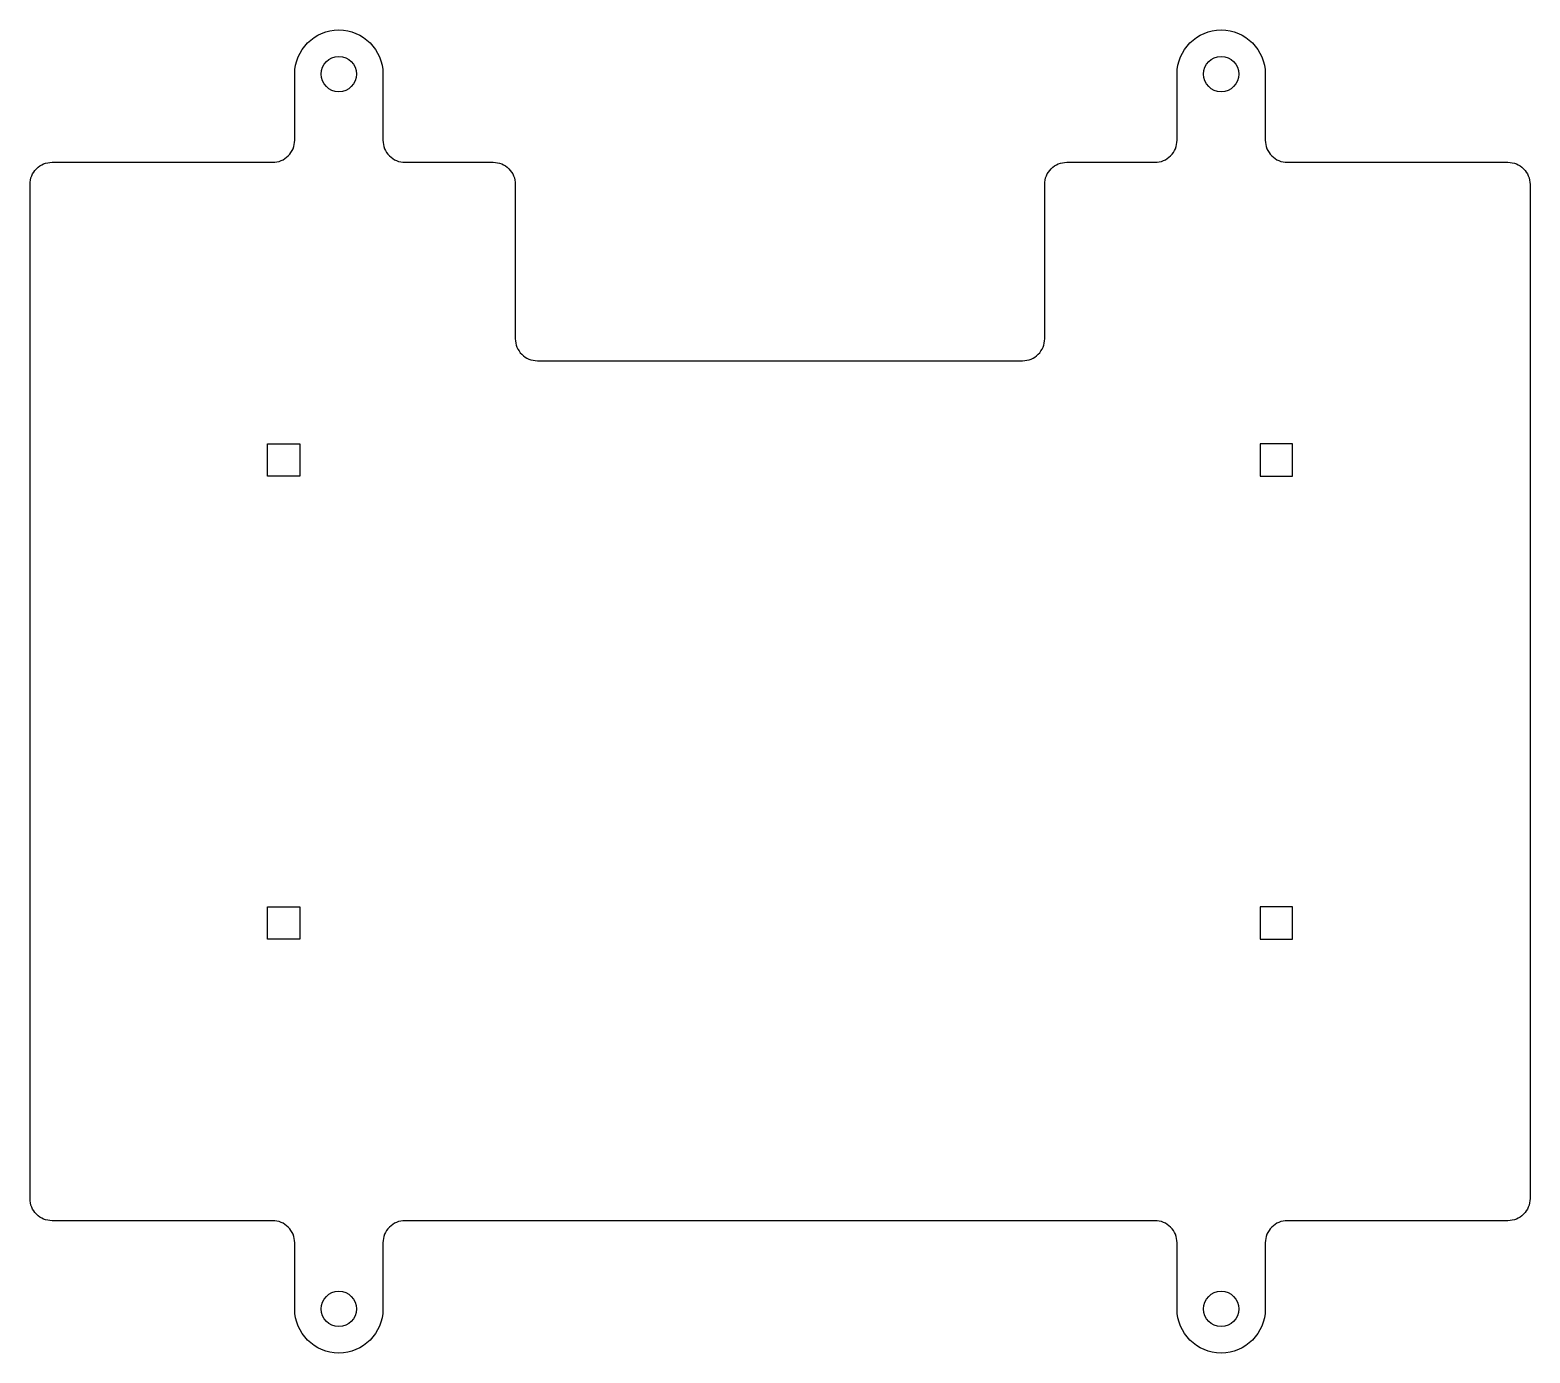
# Model space of a CAD drawing. Extents: x -170 to 170, y -150 to 150.
import ezdxf

# ---------------------------------------------------------------- set-up
doc = ezdxf.new("R2010")
doc.units = 0

msp = doc.modelspace()

# ---------------------------------------------------------------- linework, layer by layer
at = {"layer": '1'}
msp.add_lwpolyline([(170, 115), (170, -115, -0.414214), (165, -120), (115, -120, 0.414214), (110, -125), (110, -140, -1), (90, -140), (90, -125, 0.414214), (85, -120), (-85, -120, 0.414214), (-90, -125), (-90, -140, -1), (-110, -140), (-110, -125, 0.414214), (-115, -120), (-165, -120, -0.414214), (-170, -115), (-170, 115, -0.414214), (-165, 120), (-115, 120, 0.414214), (-110, 125), (-110, 140, -1), (-90, 140), (-90, 125, 0.414214), (-85, 120), (-65, 120, -0.414214), (-60, 115), (-60, 80, 0.414214), (-55, 75), (55, 75, 0.414214), (60, 80), (60, 115, -0.414214), (65, 120), (85, 120, 0.414214), (90, 125), (90, 140, -1), (110, 140), (110, 125, 0.414214), (115, 120), (165, 120, -0.414214)], format="xyb", close=True, dxfattribs=at)
for points in [[(-108.85, 56.15), (-108.85, 48.85), (-116.15, 48.85), (-116.15, 56.15)], [(116.15, 56.15), (108.85, 56.15), (108.85, 48.85), (116.15, 48.85)], [(-108.85, -48.85), (-108.85, -56.15), (-116.15, -56.15), (-116.15, -48.85)], [(116.15, -48.85), (108.85, -48.85), (108.85, -56.15), (116.15, -56.15)]]:
    msp.add_lwpolyline(points, close=True, dxfattribs=at)
for centre in [(-100, 140), (100, 140), (-100, -140), (100, -140)]:
    msp.add_circle(centre, 4, dxfattribs=at)

doc.saveas('drawing.dxf')
